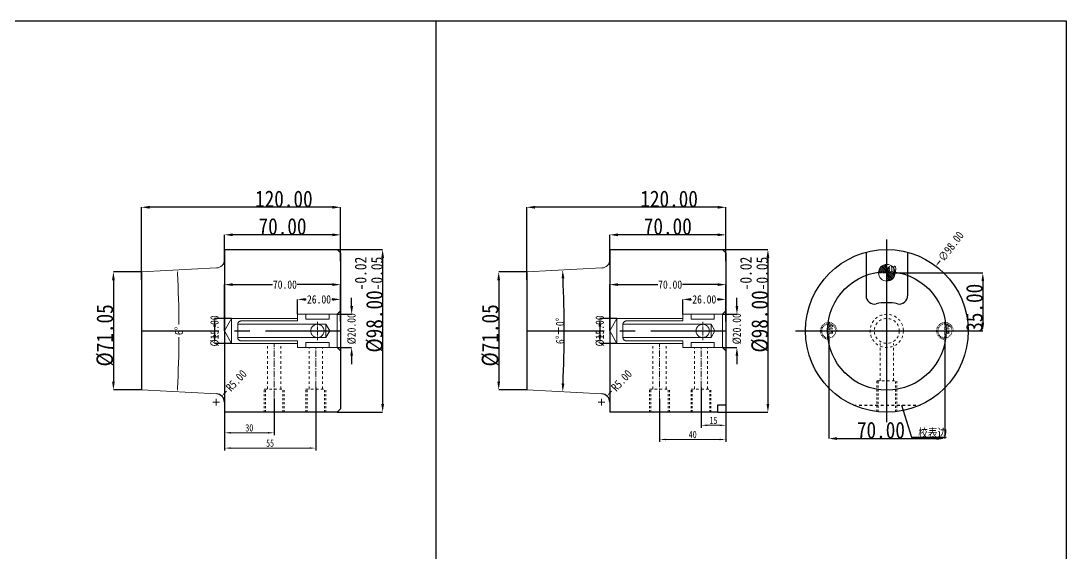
# Model space of a CAD drawing. Header units: millimetres. Extents: x -840 to 1682, y -9216 to -2117.
# Drawn here: x 412 to 1041, y -3293 to -2972 of the extents above; entities that cross this region are included whole.
import ezdxf

# ---------------------------------------------------------------- set-up
doc = ezdxf.new("R2010")
doc.units = ezdxf.units.MM
doc.header["$LTSCALE"] = 16.335
doc.header["$PDMODE"] = 3
doc.header["$PDSIZE"] = 8
for name, pattern in [('CENTER', [0.6, 0.375, -0.075, 0.075, -0.075]), ('HIDDEN', [0.2, 0.1, -0.1]), ('HIDDENX2', [0.75, 0.5, -0.25])]:
    doc.linetypes.add(name, pattern=pattern)
doc.layers.get('0').update_dxf_attribs({"linetype": 'CONTINUOUS'})
doc.layers.get('Defpoints').update_dxf_attribs({"linetype": 'CONTINUOUS'})
for name, color, linetype, lineweight in [('CDRAFT0', 7, 'CONTINUOUS', 35), ('cool', 153, 'HIDDEN', 9), ('dim', 82, 'CONTINUOUS', 9), ('epin', 13, 'CONTINUOUS', 9), ('screw', 33, 'CONTINUOUS', 13), ('虚线', 6, 'HIDDENX2', 13)]:
    doc.layers.add(name, color=color, linetype=linetype, lineweight=lineweight)
doc.layers.add('DEFAULT_2', color=8, linetype='HIDDEN')
doc.styles.get("Standard").update_dxf_attribs({"font": 'txt', "width": 0.85})
doc.styles.add('TXT', font='txt.shx', dxfattribs={"bigfont": 'gbcbig.shx'})
doc.styles.add('TXT05', font='txt.shx', dxfattribs={"width": 0.5, "bigfont": 'gbcbig.shx'})
doc.styles.add('标准', font='SIMFANG.TTF', dxfattribs={"width": 0.667})
doc.dimstyles.new('mold', dxfattribs={"dimtxt": 10, "dimasz": 5, "dimexe": 0, "dimexo": 0, "dimgap": 0, "dimtad": 1, "dimzin": 1, "dimdsep": 46, "dimtxsty": 'Standard', "dimcen": 0, "dimclrd": 4, "dimclre": 4, "dimclrt": 6, "dimazin": 0, "dimtfac": 1, "dimtofl": 0, "dimtmove": 0, "dimatfit": 3, "dimfxl": 0, "dimarcsym": 0})
doc.dimstyles.get("Standard").update_dxf_attribs({"dimtxt": 3.5, "dimasz": 3.5, "dimexe": 0.18, "dimexo": 0.0625, "dimgap": 0.09, "dimtad": 1, "dimdsep": 46, "dimtxsty": 'Standard', "dimcen": 0.09, "dimadec": 0, "dimazin": 0, "dimtol": 1, "dimtp": 0.01, "dimtm": 0.01, "dimtfac": 1, "dimtofl": 0, "dimtmove": 0, "dimatfit": 3, "dimfxl": 0, "dimtolj": 1, "dimarcsym": 0})
doc.dimstyles.new('STANDARD$0', dxfattribs={"dimscale": 2, "dimtxt": 3, "dimasz": 3, "dimexe": 1.25, "dimexo": 0.625, "dimgap": 0.5, "dimtad": 0, "dimdsep": 46, "dimlunit": 6, "dimtxsty": 'Standard', "dimblk": 'CLOSEDBLANK', "dimcen": 0, "dimclrt": 2, "dimazin": 2, "dimtfac": 2, "dimtmove": 1, "dimatfit": 3, "dimfxl": 0, "dimtolj": 1, "dimtzin": 0, "dimarcsym": 0})
doc.dimstyles.new('标准$0', dxfattribs={"dimscale": 1.5, "dimtxt": 2.918919, "dimasz": 2.5, "dimexe": 1, "dimexo": 0.625, "dimgap": 0.509619, "dimtad": 1, "dimdec": 1, "dimdsep": 46, "dimtxsty": '标准', "dimblk": '_CAXARROW', "dimcen": 0, "dimdle": 1, "dimazin": 2, "dimtfac": 0.707107, "dimtdec": 3, "dimtmove": 2, "dimatfit": 3, "dimfxl": 0, "dimfrac": 2, "dimtolj": 1, "dimtzin": 0, "dimlwd": 18, "dimarcsym": 0})

# ---------------------------------------------------------------- blocks, each defined once
blk = doc.blocks.new('screw_m10_g')
at = {"layer": 'screw', "color": 1, "linetype": 'CENTER', "ltscale": 0.310989}
for p, q in [((-5.5, 0), (5.5, 0)), ((0, -5.5), (0, 5.5))]:
    blk.add_line(p, q, dxfattribs=at)
at = {"layer": 'screw', "linetype": 'HIDDEN', "ltscale": 0.310989}
blk.add_circle((0, 0), 4.25, dxfattribs=at)
at = {"layer": 'screw', "color": 92, "linetype": 'HIDDEN', "ltscale": 0.310989}
blk.add_arc((0, 0), 5, 270, 180, dxfattribs=at)
at = {"layer": 'screw', "color": 6, "style": 'TXT'}
blk.add_text('M10', height=2, dxfattribs=at).set_placement((-1.7, -2.5))
blk = doc.blocks.new('*D563')
at = {"color": 4, "lineweight": -2}
for p, q in [((898.05, -3162.11), (898.05, -3223.92)), ((968.05, -3162.37), (968.05, -3223.92)), ((903.05, -3223.92), (963.05, -3223.92))]:
    blk.add_line(p, q, dxfattribs=at)
at = {"color": 4}
for points in [[(903.05, -3223.09), (903.05, -3224.76), (898.05, -3223.92)], [(963.05, -3223.09), (963.05, -3224.76), (968.05, -3223.92)]]:
    blk.add_solid(points, dxfattribs=at)
at = {"layer": 'Defpoints', "color": 0}
for p in [(898.05, -3162.11), (968.05, -3162.37), (968.05, -3223.92)]:
    blk.add_point(p, dxfattribs=at)
at = {"color": 6, "insert": (929.51, -3218.92), "char_height": 10, "attachment_point": 5}
blk.add_mtext('70.00', dxfattribs=at)
blk = doc.blocks.new('*D525')
at = {"color": 4, "lineweight": -2}
for p, q in [((534.11, -3119.34), (534.11, -3101.25)), ((599.11, -3101.25), (539.11, -3101.25)), ((604.11, -3112.11), (604.11, -3101.25))]:
    blk.add_line(p, q, dxfattribs=at)
at = {"color": 4}
for points in [[(539.11, -3100.41), (539.11, -3102.08), (534.11, -3101.25)], [(599.11, -3100.41), (599.11, -3102.08), (604.11, -3101.25)]]:
    blk.add_solid(points, dxfattribs=at)
at = {"layer": 'Defpoints', "color": 0}
for p in [(534.11, -3101.25), (604.11, -3112.11), (534.11, -3119.34)]:
    blk.add_point(p, dxfattribs=at)
at = {"color": 6, "insert": (569.11, -3096.25), "char_height": 10, "attachment_point": 5}
blk.add_mtext('70.00', dxfattribs=at)
blk = doc.blocks.new('*D526')
at = {"color": 4, "lineweight": -2}
for p, q in [((484.11, -3128.41), (484.11, -3084.67)), ((599.11, -3084.67), (489.11, -3084.67)), ((604.11, -3117.11), (604.11, -3084.67))]:
    blk.add_line(p, q, dxfattribs=at)
at = {"color": 4}
for points in [[(489.11, -3083.83), (489.11, -3085.5), (484.11, -3084.67)], [(599.11, -3083.83), (599.11, -3085.5), (604.11, -3084.67)]]:
    blk.add_solid(points, dxfattribs=at)
at = {"layer": 'Defpoints', "color": 0}
for p in [(484.11, -3084.67), (604.11, -3117.11), (484.11, -3128.41)]:
    blk.add_point(p, dxfattribs=at)
at = {"color": 6, "insert": (569.9, -3079.67), "char_height": 10, "attachment_point": 5}
blk.add_mtext('120.00', dxfattribs=at)
blk = doc.blocks.new('*D527')
at = {"color": 4, "lineweight": -2}
for p, q in [((602.11, -3110.11), (629.4, -3110.11)), ((629.4, -3115.11), (629.4, -3203.11)), ((602.11, -3208.11), (629.4, -3208.11))]:
    blk.add_line(p, q, dxfattribs=at)
at = {"color": 4}
for points in [[(628.57, -3115.11), (630.24, -3115.11), (629.4, -3110.11)], [(628.57, -3203.11), (630.24, -3203.11), (629.4, -3208.11)]]:
    blk.add_solid(points, dxfattribs=at)
at = {"layer": 'Defpoints', "color": 0}
for p in [(602.11, -3110.11), (602.11, -3208.11), (629.4, -3208.11)]:
    blk.add_point(p, dxfattribs=at)
at = {"color": 6, "insert": (621.24, -3143.3), "char_height": 10, "attachment_point": 5, "rotation": 90}
blk.add_mtext('%%C98.00{\\H0.7x;\\S-0.02^ -0.05;}', dxfattribs=at)
blk = doc.blocks.new('*D528')
at = {"color": 4, "lineweight": -2}
for p, q in [((578.11, -3149.11), (578.11, -3140.15)), ((583.11, -3140.15), (583.29, -3140.15)), ((599.11, -3140.15), (598.87, -3140.15)), ((604.11, -3147.11), (604.11, -3140.15))]:
    blk.add_line(p, q, dxfattribs=at)
at = {"color": 4}
for points in [[(583.11, -3139.32), (583.11, -3140.98), (578.11, -3140.15)], [(599.11, -3139.32), (599.11, -3140.98), (604.11, -3140.15)]]:
    blk.add_solid(points, dxfattribs=at)
at = {"layer": 'Defpoints', "color": 0}
for p in [(578.11, -3140.15), (604.11, -3147.11), (578.11, -3149.11)]:
    blk.add_point(p, dxfattribs=at)
at = {"color": 6, "insert": (591.08, -3140.15), "char_height": 5, "attachment_point": 5}
blk.add_mtext('\\A1;26.00', dxfattribs=at)
blk = doc.blocks.new('*D529')
at = {"color": 4, "lineweight": -2}
for p, q in [((538.44, -3151.61), (528.21, -3151.61)), ((528.21, -3156.61), (528.21, -3161.61)), ((538.44, -3166.61), (528.21, -3166.61))]:
    blk.add_line(p, q, dxfattribs=at)
at = {"color": 4}
for points in [[(527.37, -3156.61), (529.04, -3156.61), (528.21, -3151.61)], [(527.37, -3161.61), (529.04, -3161.61), (528.21, -3166.61)]]:
    blk.add_solid(points, dxfattribs=at)
at = {"layer": 'Defpoints', "color": 0}
for p in [(538.44, -3151.61), (528.21, -3166.61), (538.44, -3166.61)]:
    blk.add_point(p, dxfattribs=at)
at = {"color": 6, "insert": (528.21, -3159.11), "char_height": 5, "attachment_point": 5, "rotation": 90}
blk.add_mtext('\\A1;%%c15.00', dxfattribs=at)
blk = doc.blocks.new('*D530')
at = {"color": 4, "lineweight": -2}
for p, q in [((534.11, -3159.11), (534.11, -3131.24)), ((539.11, -3131.24), (563.09, -3131.24)), ((599.11, -3131.24), (577.97, -3131.24)), ((604.11, -3153.44), (604.11, -3131.24))]:
    blk.add_line(p, q, dxfattribs=at)
at = {"color": 4}
for points in [[(539.11, -3130.4), (539.11, -3132.07), (534.11, -3131.24)], [(599.11, -3130.4), (599.11, -3132.07), (604.11, -3131.24)]]:
    blk.add_solid(points, dxfattribs=at)
at = {"layer": 'Defpoints', "color": 0}
for p in [(534.11, -3131.24), (604.11, -3153.44), (534.11, -3159.11)]:
    blk.add_point(p, dxfattribs=at)
at = {"color": 6, "insert": (570.53, -3131.24), "char_height": 5, "attachment_point": 5}
blk.add_mtext('\\A1;70.00', dxfattribs=at)
blk = doc.blocks.new('*D574')
at = {"color": 4, "lineweight": -2}
for p, q in [((610.74, -3144.11), (610.74, -3139.11)), ((602.11, -3149.11), (610.74, -3149.11)), ((602.11, -3169.11), (610.74, -3169.11)), ((610.74, -3174.11), (610.74, -3179.11))]:
    blk.add_line(p, q, dxfattribs=at)
at = {"color": 4}
for points in [[(609.91, -3144.11), (611.57, -3144.11), (610.74, -3149.11)], [(609.91, -3174.11), (611.57, -3174.11), (610.74, -3169.11)]]:
    blk.add_solid(points, dxfattribs=at)
at = {"layer": 'Defpoints', "color": 0}
for p in [(602.11, -3149.11), (602.11, -3169.11), (610.74, -3169.11)]:
    blk.add_point(p, dxfattribs=at)
at = {"color": 6, "insert": (610.74, -3157.82), "char_height": 5, "attachment_point": 5, "rotation": 90}
blk.add_mtext('\\A1;%%c20.00', dxfattribs=at)
blk = doc.blocks.new('*D575')
at = {"color": 4, "lineweight": -2}
for p, q in [((937.45, -3124.11), (990.86, -3124.11)), ((990.86, -3129.11), (990.86, -3154.11)), ((953.2, -3159.11), (990.86, -3159.11))]:
    blk.add_line(p, q, dxfattribs=at)
at = {"color": 4}
for points in [[(990.03, -3129.11), (991.69, -3129.11), (990.86, -3124.11)], [(990.03, -3154.11), (991.69, -3154.11), (990.86, -3159.11)]]:
    blk.add_solid(points, dxfattribs=at)
at = {"layer": 'Defpoints', "color": 0}
for p in [(937.45, -3124.11), (953.2, -3159.11), (990.86, -3159.11)]:
    blk.add_point(p, dxfattribs=at)
at = {"color": 6, "insert": (985.86, -3145.18), "char_height": 10, "attachment_point": 5, "rotation": 90}
blk.add_mtext('35.00', dxfattribs=at)
blk = doc.blocks.new('_CAXARROW')
blk.add_hatch(color=0).paths.add_polyline_path([(0, 0), (-1, 0.125), (-1, -0.125)], flags=0)
blk = doc.blocks.new('*D576')
at = {"layer": 'CDRAFT0', "color": 0, "linetype": 'Continuous', "lineweight": -2}
for p, q in [((534.11, -3187.56), (534.11, -3221.97)), ((564.11, -3200.05), (564.11, -3221.97))]:
    blk.add_line(p, q, dxfattribs=at)
at = {"layer": 'CDRAFT0', "color": 0, "linetype": 'Continuous', "lineweight": 18}
blk.add_line((560.36, -3220.47), (537.86, -3220.47), dxfattribs=at)
at = {"layer": 'Defpoints', "color": 0}
for p in [(534.11, -3186.62), (564.11, -3199.11), (534.11, -3220.47)]:
    blk.add_point(p, dxfattribs=at)
at = {"layer": 'CDRAFT0', "color": 0, "lineweight": 18, "xscale": 3.75, "yscale": 3.75, "zscale": 3.75, "rotation": 180}
blk.add_blockref('_CAXARROW', (534.11, -3220.47), dxfattribs=at)
at = {"layer": 'CDRAFT0', "color": 0, "lineweight": 18, "xscale": 3.75, "yscale": 3.75, "zscale": 3.75}
blk.add_blockref('_CAXARROW', (564.11, -3220.47), dxfattribs=at)
at = {"layer": 'CDRAFT0', "color": 0, "insert": (549.11, -3217.52), "char_height": 4.378, "attachment_point": 5, "style": '标准'}
blk.add_mtext('\\A1;30', dxfattribs=at)
blk = doc.blocks.new('*D577')
at = {"layer": 'CDRAFT0', "color": 0, "linetype": 'Continuous', "lineweight": -2}
for p, q in [((534.11, -3185.69), (534.11, -3231.18)), ((589.11, -3193.28), (589.11, -3231.18))]:
    blk.add_line(p, q, dxfattribs=at)
at = {"layer": 'CDRAFT0', "color": 0, "linetype": 'Continuous', "lineweight": 18}
blk.add_line((537.86, -3229.68), (585.36, -3229.68), dxfattribs=at)
at = {"layer": 'Defpoints', "color": 0}
for p in [(534.11, -3184.75), (589.11, -3192.34), (589.11, -3229.68)]:
    blk.add_point(p, dxfattribs=at)
at = {"layer": 'CDRAFT0', "color": 0, "lineweight": 18, "xscale": 3.75, "yscale": 3.75, "zscale": 3.75, "rotation": 180}
blk.add_blockref('_CAXARROW', (534.11, -3229.68), dxfattribs=at)
at = {"layer": 'CDRAFT0', "color": 0, "lineweight": 18, "xscale": 3.75, "yscale": 3.75, "zscale": 3.75}
blk.add_blockref('_CAXARROW', (589.11, -3229.68), dxfattribs=at)
at = {"layer": 'CDRAFT0', "color": 0, "insert": (561.61, -3226.73), "char_height": 4.378, "attachment_point": 5, "style": '标准'}
blk.add_mtext('\\A1;55', dxfattribs=at)
blk = doc.blocks.new('*D543')
at = {"color": 4, "lineweight": -2}
for p, q in [((484.11, -3123.59), (467.25, -3123.59)), ((467.25, -3128.59), (467.25, -3189.64)), ((484.11, -3194.64), (467.25, -3194.64))]:
    blk.add_line(p, q, dxfattribs=at)
at = {"color": 4}
for points in [[(466.42, -3128.59), (468.09, -3128.59), (467.25, -3123.59)], [(466.42, -3189.64), (468.09, -3189.64), (467.25, -3194.64)]]:
    blk.add_solid(points, dxfattribs=at)
at = {"layer": 'Defpoints', "color": 0}
for p in [(484.11, -3123.59), (467.25, -3194.64), (484.11, -3194.64)]:
    blk.add_point(p, dxfattribs=at)
at = {"color": 6, "insert": (462.25, -3161.81), "char_height": 10, "attachment_point": 5, "rotation": 90}
blk.add_mtext('%%c71.05', dxfattribs=at)
blk = doc.blocks.new('*D544')
at = {"color": 4, "lineweight": -2}
for p, q in [((766.15, -3119.34), (766.15, -3101.25)), ((831.15, -3101.25), (771.15, -3101.25)), ((836.15, -3112.11), (836.15, -3101.25))]:
    blk.add_line(p, q, dxfattribs=at)
at = {"color": 4}
for points in [[(771.15, -3100.41), (771.15, -3102.08), (766.15, -3101.25)], [(831.15, -3100.41), (831.15, -3102.08), (836.15, -3101.25)]]:
    blk.add_solid(points, dxfattribs=at)
at = {"layer": 'Defpoints', "color": 0}
for p in [(766.15, -3101.25), (836.15, -3112.11), (766.15, -3119.34)]:
    blk.add_point(p, dxfattribs=at)
at = {"color": 6, "insert": (801.15, -3096.25), "char_height": 10, "attachment_point": 5}
blk.add_mtext('70.00', dxfattribs=at)
blk = doc.blocks.new('*D545')
at = {"color": 4, "lineweight": -2}
for p, q in [((716.15, -3128.41), (716.15, -3084.67)), ((831.15, -3084.67), (721.15, -3084.67)), ((836.15, -3117.11), (836.15, -3084.67))]:
    blk.add_line(p, q, dxfattribs=at)
at = {"color": 4}
for points in [[(721.15, -3083.83), (721.15, -3085.5), (716.15, -3084.67)], [(831.15, -3083.83), (831.15, -3085.5), (836.15, -3084.67)]]:
    blk.add_solid(points, dxfattribs=at)
at = {"layer": 'Defpoints', "color": 0}
for p in [(716.15, -3084.67), (836.15, -3117.11), (716.15, -3128.41)]:
    blk.add_point(p, dxfattribs=at)
at = {"color": 6, "insert": (801.94, -3079.67), "char_height": 10, "attachment_point": 5}
blk.add_mtext('120.00', dxfattribs=at)
blk = doc.blocks.new('*D546')
at = {"color": 4, "lineweight": -2}
for p, q in [((834.15, -3110.11), (861.44, -3110.11)), ((861.44, -3115.11), (861.44, -3203.11)), ((831.15, -3208.11), (861.44, -3208.11))]:
    blk.add_line(p, q, dxfattribs=at)
at = {"color": 4}
for points in [[(860.61, -3115.11), (862.28, -3115.11), (861.44, -3110.11)], [(860.61, -3203.11), (862.28, -3203.11), (861.44, -3208.11)]]:
    blk.add_solid(points, dxfattribs=at)
at = {"layer": 'Defpoints', "color": 0}
for p in [(834.15, -3110.11), (831.15, -3208.11), (861.44, -3208.11)]:
    blk.add_point(p, dxfattribs=at)
at = {"color": 6, "insert": (853.28, -3143.3), "char_height": 10, "attachment_point": 5, "rotation": 90}
blk.add_mtext('%%C98.00{\\H0.7x;\\S-0.02^ -0.05;}', dxfattribs=at)
blk = doc.blocks.new('*D547')
at = {"color": 4, "lineweight": -2}
for p, q in [((810.15, -3149.11), (810.15, -3140.15)), ((815.15, -3140.15), (815.33, -3140.15)), ((831.15, -3140.15), (830.91, -3140.15)), ((836.15, -3147.11), (836.15, -3140.15))]:
    blk.add_line(p, q, dxfattribs=at)
at = {"color": 4}
for points in [[(815.15, -3139.32), (815.15, -3140.98), (810.15, -3140.15)], [(831.15, -3139.32), (831.15, -3140.98), (836.15, -3140.15)]]:
    blk.add_solid(points, dxfattribs=at)
at = {"layer": 'Defpoints', "color": 0}
for p in [(810.15, -3140.15), (836.15, -3147.11), (810.15, -3149.11)]:
    blk.add_point(p, dxfattribs=at)
at = {"color": 6, "insert": (823.12, -3140.15), "char_height": 5, "attachment_point": 5}
blk.add_mtext('\\A1;26.00', dxfattribs=at)
blk = doc.blocks.new('*D548')
at = {"color": 4, "lineweight": -2}
for p, q in [((770.48, -3151.61), (760.25, -3151.61)), ((760.25, -3156.61), (760.25, -3161.61)), ((770.48, -3166.61), (760.25, -3166.61))]:
    blk.add_line(p, q, dxfattribs=at)
at = {"color": 4}
for points in [[(759.41, -3156.61), (761.08, -3156.61), (760.25, -3151.61)], [(759.41, -3161.61), (761.08, -3161.61), (760.25, -3166.61)]]:
    blk.add_solid(points, dxfattribs=at)
at = {"layer": 'Defpoints', "color": 0}
for p in [(770.48, -3151.61), (760.25, -3166.61), (770.48, -3166.61)]:
    blk.add_point(p, dxfattribs=at)
at = {"color": 6, "insert": (760.25, -3159.11), "char_height": 5, "attachment_point": 5, "rotation": 90}
blk.add_mtext('\\A1;%%c15.00', dxfattribs=at)
blk = doc.blocks.new('*D549')
at = {"color": 4, "lineweight": -2}
for p, q in [((766.15, -3159.11), (766.15, -3131.24)), ((771.15, -3131.24), (795.13, -3131.24)), ((831.15, -3131.24), (810, -3131.24)), ((836.15, -3153.44), (836.15, -3131.24))]:
    blk.add_line(p, q, dxfattribs=at)
at = {"color": 4}
for points in [[(771.15, -3130.4), (771.15, -3132.07), (766.15, -3131.24)], [(831.15, -3130.4), (831.15, -3132.07), (836.15, -3131.24)]]:
    blk.add_solid(points, dxfattribs=at)
at = {"layer": 'Defpoints', "color": 0}
for p in [(766.15, -3131.24), (836.15, -3153.44), (766.15, -3159.11)]:
    blk.add_point(p, dxfattribs=at)
at = {"color": 6, "insert": (802.57, -3131.24), "char_height": 5, "attachment_point": 5}
blk.add_mtext('\\A1;70.00', dxfattribs=at)
blk = doc.blocks.new('*D582')
at = {"color": 4, "lineweight": -2}
for p, q in [((842.78, -3144.11), (842.78, -3139.11)), ((834.15, -3149.11), (842.78, -3149.11)), ((834.15, -3169.11), (842.78, -3169.11)), ((842.78, -3174.11), (842.78, -3179.11))]:
    blk.add_line(p, q, dxfattribs=at)
at = {"color": 4}
for points in [[(841.94, -3144.11), (843.61, -3144.11), (842.78, -3149.11)], [(841.94, -3174.11), (843.61, -3174.11), (842.78, -3169.11)]]:
    blk.add_solid(points, dxfattribs=at)
at = {"layer": 'Defpoints', "color": 0}
for p in [(834.15, -3149.11), (834.15, -3169.11), (842.78, -3169.11)]:
    blk.add_point(p, dxfattribs=at)
at = {"color": 6, "insert": (842.78, -3157.82), "char_height": 5, "attachment_point": 5, "rotation": 90}
blk.add_mtext('\\A1;%%c20.00', dxfattribs=at)
blk = doc.blocks.new('*D583')
at = {"layer": 'CDRAFT0', "color": 0, "linetype": 'Continuous', "lineweight": -2}
for p, q in [((836.15, -3190.56), (836.15, -3225.99)), ((796.15, -3200.05), (796.15, -3225.99))]:
    blk.add_line(p, q, dxfattribs=at)
at = {"layer": 'CDRAFT0', "color": 0, "linetype": 'Continuous', "lineweight": 18}
blk.add_line((799.9, -3224.49), (832.4, -3224.49), dxfattribs=at)
at = {"layer": 'Defpoints', "color": 0}
for p in [(836.15, -3189.63), (796.15, -3199.11), (836.15, -3224.49)]:
    blk.add_point(p, dxfattribs=at)
at = {"layer": 'CDRAFT0', "color": 0, "lineweight": 18, "xscale": 3.75, "yscale": 3.75, "zscale": 3.75, "rotation": 180}
blk.add_blockref('_CAXARROW', (796.15, -3224.49), dxfattribs=at)
at = {"layer": 'CDRAFT0', "color": 0, "lineweight": 18, "xscale": 3.75, "yscale": 3.75, "zscale": 3.75}
blk.add_blockref('_CAXARROW', (836.15, -3224.49), dxfattribs=at)
at = {"layer": 'CDRAFT0', "color": 0, "insert": (816.15, -3221.54), "char_height": 4.378, "attachment_point": 5, "style": '标准'}
blk.add_mtext('\\A1;40', dxfattribs=at)
blk = doc.blocks.new('*D584')
at = {"layer": 'CDRAFT0', "color": 0, "linetype": 'Continuous', "lineweight": -2}
for p, q in [((821.15, -3193.28), (821.15, -3217.45)), ((836.15, -3192.77), (836.15, -3217.45))]:
    blk.add_line(p, q, dxfattribs=at)
at = {"layer": 'CDRAFT0', "color": 0, "linetype": 'Continuous', "lineweight": 18}
blk.add_line((832.4, -3215.95), (824.9, -3215.95), dxfattribs=at)
at = {"layer": 'Defpoints', "color": 0}
for p in [(821.15, -3192.34), (836.15, -3191.83), (821.15, -3215.95)]:
    blk.add_point(p, dxfattribs=at)
at = {"layer": 'CDRAFT0', "color": 0, "lineweight": 18, "xscale": 3.75, "yscale": 3.75, "zscale": 3.75, "rotation": 180}
blk.add_blockref('_CAXARROW', (821.15, -3215.95), dxfattribs=at)
at = {"layer": 'CDRAFT0', "color": 0, "lineweight": 18, "xscale": 3.75, "yscale": 3.75, "zscale": 3.75}
blk.add_blockref('_CAXARROW', (836.15, -3215.95), dxfattribs=at)
at = {"layer": 'CDRAFT0', "color": 0, "insert": (828.65, -3212.99), "char_height": 4.378, "attachment_point": 5, "style": '标准'}
blk.add_mtext('\\A1;15', dxfattribs=at)
blk = doc.blocks.new('*D585')
at = {"color": 0, "lineweight": 0}
blk.add_line((965.09, -3116.9), (963.88, -3118.49), dxfattribs=at)
at = {"color": 1, "lineweight": 0}
for p, q in [((931.05, -3159.11), (935.05, -3159.11)), ((933.05, -3161.11), (933.05, -3157.11))]:
    blk.add_line(p, q, dxfattribs=at)
at = {"color": 0}
blk.add_solid([(963.62, -3118.29), (964.15, -3118.69), (962.67, -3120.08)], dxfattribs=at)
at = {"layer": 'Defpoints', "color": 0}
for p in [(962.67, -3120.08), (903.42, -3198.15)]:
    blk.add_point(p, dxfattribs=at)
at = {"color": 0, "lineweight": 0, "insert": (971.69, -3108.2), "char_height": 5, "attachment_point": 5, "rotation": 52.8013}
blk.add_mtext('\\A1;∅98.00', dxfattribs=at)
blk = doc.blocks.new('*D588')
at = {"color": 0, "lineweight": 0}
blk.add_line((535.26, -3195.43), (533.89, -3196.89), dxfattribs=at)
at = {"color": 1, "lineweight": 0}
for p, q in [((527.11, -3202), (531.11, -3202)), ((529.11, -3204), (529.11, -3200))]:
    blk.add_line(p, q, dxfattribs=at)
at = {"color": 0}
blk.add_solid([(533.65, -3196.66), (534.13, -3197.12), (532.52, -3198.35)], dxfattribs=at)
at = {"layer": 'Defpoints', "color": 0}
for p in [(529.11, -3202), (532.52, -3198.35)]:
    blk.add_point(p, dxfattribs=at)
at = {"color": 0, "lineweight": 0, "insert": (541.26, -3189), "char_height": 5, "attachment_point": 5, "rotation": 46.94529}
blk.add_mtext('\\A1;R5.00', dxfattribs=at)
blk = doc.blocks.new('*D589')
at = {"color": 0, "lineweight": 0}
for start, end in [(0.31356, 2.8364), (357.1636, 359.68644)]:
    blk.add_arc((-193.73, -3159.11), 700.45, start, end, dxfattribs=at)
at = {"color": 0}
for points in [[(505.53, -3124.47), (506.19, -3124.44), (505.76, -3122.46)], [(506.19, -3193.79), (505.53, -3193.76), (505.76, -3195.77)]]:
    blk.add_solid(points, dxfattribs=at)
at = {"layer": 'Defpoints', "color": 0}
for p in [(529.37, -3121.22), (484.11, -3123.59), (506.61, -3146.89), (484.11, -3194.64), (529.37, -3197.01)]:
    blk.add_point(p, dxfattribs=at)
at = {"color": 0, "lineweight": 0, "insert": (506.72, -3159.11), "char_height": 5, "attachment_point": 5, "rotation": 90}
blk.add_mtext('\\A1;6°', dxfattribs=at)
blk = doc.blocks.new('*D550')
at = {"color": 4, "lineweight": -2}
for p, q in [((716.15, -3123.59), (699.29, -3123.59)), ((699.29, -3128.59), (699.29, -3189.64)), ((716.15, -3194.64), (699.29, -3194.64))]:
    blk.add_line(p, q, dxfattribs=at)
at = {"color": 4}
for points in [[(698.46, -3128.59), (700.13, -3128.59), (699.29, -3123.59)], [(698.46, -3189.64), (700.13, -3189.64), (699.29, -3194.64)]]:
    blk.add_solid(points, dxfattribs=at)
at = {"layer": 'Defpoints', "color": 0}
for p in [(716.15, -3123.59), (699.29, -3194.64), (716.15, -3194.64)]:
    blk.add_point(p, dxfattribs=at)
at = {"color": 6, "insert": (694.29, -3161.81), "char_height": 10, "attachment_point": 5, "rotation": 90}
blk.add_mtext('%%c71.05', dxfattribs=at)
blk = doc.blocks.new('*D590')
at = {"color": 0, "lineweight": 0}
blk.add_line((767.29, -3195.43), (765.93, -3196.89), dxfattribs=at)
at = {"color": 1, "lineweight": 0}
for p, q in [((759.15, -3202), (763.15, -3202)), ((761.15, -3204), (761.15, -3200))]:
    blk.add_line(p, q, dxfattribs=at)
at = {"color": 0}
blk.add_solid([(765.69, -3196.66), (766.17, -3197.12), (764.56, -3198.35)], dxfattribs=at)
at = {"layer": 'Defpoints', "color": 0}
for p in [(761.15, -3202), (764.56, -3198.35)]:
    blk.add_point(p, dxfattribs=at)
at = {"color": 0, "lineweight": 0, "insert": (773.3, -3189), "char_height": 5, "attachment_point": 5, "rotation": 46.94529}
blk.add_mtext('\\A1;R5.00', dxfattribs=at)
blk = doc.blocks.new('*D591')
at = {"color": 4, "lineweight": -2}
blk.add_arc((38.31, -3159.11), 700.45, 357.40899, 2.59101, dxfattribs=at)
at = {"color": 4}
for points in [[(737.21, -3127.49), (738.87, -3127.41), (737.8, -3122.46)], [(738.87, -3190.82), (737.21, -3190.74), (737.8, -3195.77)]]:
    blk.add_solid(points, dxfattribs=at)
at = {"layer": 'Defpoints', "color": 0}
for p in [(761.41, -3121.22), (716.15, -3123.59), (738.65, -3146.89), (716.15, -3194.64), (761.41, -3197.01)]:
    blk.add_point(p, dxfattribs=at)
at = {"color": 6, "insert": (736.26, -3159.11), "char_height": 5, "attachment_point": 5, "rotation": 90}
blk.add_mtext('\\A1;6°±0°', dxfattribs=at)
blk = doc.blocks.new('epin_ejp_10')
at = {"layer": 'epin'}
h = blk.add_hatch(dxfattribs=at)
h.set_pattern_fill('_ANSI31', color=123, scale=0.25, angle=90, style=0)
h.set_pattern_definition([(135, (4516.491, -51.7531), (-0.56126601, -0.56126601), [])])
h.paths.add_polyline_path([(0, 5, 0.414214), (-5, 0), (0, 0)])
h.paths.add_polyline_path([(5, 0), (0, 0), (0, -5, 0.414214)])
at = {"layer": 'epin', "color": 1, "linetype": 'CENTER', "ltscale": 0.310989}
for p, q in [((-5.5, 0), (5.5, 0)), ((0, -5.5), (0, 5.5))]:
    blk.add_line(p, q, dxfattribs=at)
at = {"layer": 'epin'}
blk.add_circle((0, 0), 5, dxfattribs=at)
at = {"layer": 'epin', "color": 6, "style": 'TXT05', "width": 0.5}
blk.add_text('%%c10', height=3.5, dxfattribs=at).set_placement((0.2, 0.5))

msp = doc.modelspace()

# ---------------------------------------------------------------- linework, layer by layer
at = {"ltscale": 0.5}
msp.add_line((661.469, -2972.433), (661.469, -3658.147), dxfattribs=at)
at = {"color": 1, "linetype": 'CENTER', "ltscale": 50.8}
for p, q in [((933.047, -3214.114), (933.047, -3104.114)), ((878.047, -3159.114), (988.047, -3159.114))]:
    msp.add_line(p, q, dxfattribs=at)
for p, q in [((534.111, -3110.114), (534.111, -3208.114)), ((534.111, -3110.114), (602.111, -3110.114)), ((602.111, -3110.114), (604.111, -3112.115)), ((604.111, -3112.115), (604.111, -3206.114)), ((766.15, -3110.114), (766.15, -3208.114)), ((766.15, -3110.114), (834.15, -3110.114)), ((834.15, -3110.114), (836.15, -3112.115)), ((836.15, -3112.115), (836.15, -3203.847)), ((484.111, -3123.59), (484.111, -3194.638)), ((716.15, -3123.589), (716.15, -3194.638)), ((836.15, -3203.847), (831.15, -3203.847)), ((831.15, -3203.847), (831.15, -3208.114)), ((602.111, -3208.114), (534.111, -3208.114)), ((604.111, -3206.114), (602.111, -3208.114)), ((831.15, -3208.114), (766.15, -3208.114))]:
    msp.add_line(p, q)
at = {"color": 3}
for p, q in [((920.547, -3111.927), (920.547, -3137.927)), ((945.547, -3111.927), (945.547, -3137.927))]:
    msp.add_line(p, q, dxfattribs=at)
at = {"lineweight": 0}
for p, q in [((484.111, -3123.59), (529.373, -3121.218)), ((716.15, -3123.59), (761.412, -3121.218)), ((484.111, -3194.638), (529.373, -3197.01)), ((716.15, -3194.638), (761.412, -3197.01))]:
    msp.add_line(p, q, dxfattribs=at)
at = {"color": 1, "linetype": 'CENTER', "ltscale": 7.62}
for p, q in [((484.111, -3159.114), (604.111, -3159.114)), ((716.15, -3159.114), (836.15, -3159.114))]:
    msp.add_line(p, q, dxfattribs=at)
at = {"ltscale": 0.5}
msp.add_lwpolyline([(159.345, -2972.433), (1041.034, -2972.433), (1041.034, -3658.147), (159.345, -3658.147)], close=True, dxfattribs=at)
for radius in [49, 35.7]:
    msp.add_circle((933.047, -3159.114), radius)
at = {"lineweight": 0}
for centre in [(529.111, -3116.225), (761.15, -3116.225)]:
    msp.add_arc(centre, 5, 273, 0, dxfattribs=at)
at = {"color": 3}
for centre, radius, start, end in [((925.547, -3137.927), 5, 180, 282.373625), ((940.547, -3137.927), 5, 257.626375, 0), ((933.047, -3172.114), 30, 77.626375, 102.373625)]:
    msp.add_arc(centre, radius, start, end, dxfattribs=at)
at = {"ltscale": 0.5}
for centre in [(529.111, -3202.004), (761.15, -3202.003)]:
    msp.add_arc(centre, 5, 0, 87, dxfattribs=at)
at = {"layer": 'cool', "ltscale": 0.932966}
for p, q in [((560.111, -3194.114), (560.111, -3166.614)), ((568.111, -3194.114), (568.111, -3166.614)), ((585.111, -3194.114), (585.111, -3169.114)), ((593.111, -3194.115), (593.111, -3169.114)), ((792.15, -3194.114), (792.15, -3166.614)), ((800.15, -3194.114), (800.15, -3166.614)), ((817.15, -3194.114), (817.15, -3169.114)), ((825.15, -3194.115), (825.15, -3169.114)), ((929.047, -3189.115), (929.047, -3166.614)), ((937.047, -3189.115), (937.047, -3166.614)), ((927.047, -3189.115), (939.047, -3189.115)), ((558.111, -3194.114), (570.111, -3194.114)), ((583.111, -3194.114), (595.111, -3194.115)), ((790.15, -3194.114), (802.15, -3194.114)), ((815.15, -3194.114), (827.15, -3194.115))]:
    msp.add_line(p, q, dxfattribs=at)
at = {"layer": 'cool', "color": 1, "linetype": 'CENTER', "ltscale": 0.621977}
for p, q in [((564.111, -3199.114), (564.111, -3166.614)), ((589.111, -3199.114), (589.111, -3169.114)), ((796.15, -3199.114), (796.15, -3166.614)), ((821.15, -3199.114), (821.15, -3169.114)), ((933.047, -3199.115), (933.047, -3166.614))]:
    msp.add_line(p, q, dxfattribs=at)
at = {"layer": 'cool', "ltscale": 0.932966}
for radius in [10, 7.5]:
    msp.add_circle((933.047, -3159.114), radius, dxfattribs=at)
at = {"layer": 'DEFAULT_2', "color": 8, "linetype": 'HIDDEN'}
msp.add_line((913.047, -3203.847), (953.047, -3203.847), dxfattribs=at)
at = {"layer": 'screw', "color": 92, "linetype": 'HIDDEN', "ltscale": 0.746373}
for p, q in [((927.047, -3207.746), (927.047, -3189.115)), ((939.047, -3207.746), (939.047, -3189.115)), ((558.111, -3208.114), (558.111, -3194.114)), ((570.111, -3208.114), (570.111, -3194.114)), ((583.111, -3208.114), (583.111, -3194.114)), ((595.111, -3208.114), (595.111, -3194.115)), ((790.15, -3208.114), (790.15, -3194.114)), ((802.15, -3208.114), (802.15, -3194.114)), ((815.15, -3208.114), (815.15, -3194.114)), ((827.15, -3208.114), (827.15, -3194.115))]:
    msp.add_line(p, q, dxfattribs=at)
at = {"layer": 'screw', "linetype": 'HIDDEN', "ltscale": 0.746373}
for p, q in [((927.797, -3207.832), (927.797, -3189.115)), ((938.297, -3207.832), (938.297, -3189.115)), ((558.861, -3208.114), (558.861, -3194.114)), ((569.361, -3208.114), (569.361, -3194.114)), ((583.861, -3208.114), (583.861, -3194.114)), ((594.361, -3208.114), (594.361, -3194.115)), ((790.9, -3208.114), (790.9, -3194.114)), ((801.4, -3208.114), (801.4, -3194.114)), ((815.9, -3208.114), (815.9, -3194.114)), ((826.4, -3208.114), (826.4, -3194.115))]:
    msp.add_line(p, q, dxfattribs=at)
at = {"layer": 'screw', "color": 1, "linetype": 'CENTER', "ltscale": 0.466483}
for p, q in [((564.111, -3208.114), (564.111, -3194.114)), ((589.111, -3208.114), (589.111, -3194.114)), ((796.15, -3208.114), (796.15, -3194.114)), ((821.15, -3208.114), (821.15, -3194.114))]:
    msp.add_line(p, q, dxfattribs=at)
at = {"layer": '虚线', "ltscale": 10}
for p, q in [((602.111, -3149.114), (604.111, -3147.114)), ((834.15, -3149.114), (836.15, -3147.114)), ((534.111, -3159.114), (538.441, -3151.614)), ((578.111, -3151.614), (538.441, -3151.614)), ((538.441, -3151.614), (538.441, -3166.614)), ((578.111, -3153.114), (544.111, -3153.114)), ((578.111, -3149.114), (578.111, -3153.114)), ((602.111, -3149.114), (578.111, -3149.114)), ((583.111, -3149.114), (583.111, -3152.114)), ((597.111, -3152.114), (583.111, -3152.114)), ((597.111, -3149.114), (597.111, -3152.114)), ((602.111, -3149.114), (602.111, -3169.114)), ((766.15, -3159.114), (770.48, -3151.614)), ((810.15, -3151.614), (770.48, -3151.614)), ((770.48, -3151.614), (770.48, -3166.614)), ((810.15, -3153.114), (776.15, -3153.114)), ((810.15, -3149.114), (810.15, -3153.114)), ((834.15, -3149.114), (810.15, -3149.114)), ((815.15, -3149.114), (815.15, -3152.114)), ((829.15, -3152.114), (815.15, -3152.114)), ((829.15, -3149.114), (829.15, -3152.114)), ((834.15, -3149.114), (834.15, -3169.114)), ((534.111, -3159.114), (538.441, -3166.614)), ((542.111, -3155.114), (595.236, -3155.114)), ((542.111, -3163.114), (542.111, -3155.114)), ((597.533, -3159.096), (595.213, -3163.114)), ((595.234, -3155.114), (595.215, -3163.11)), ((597.533, -3159.096), (595.234, -3155.114)), ((766.15, -3159.114), (770.48, -3166.614)), ((774.15, -3155.114), (827.275, -3155.114)), ((774.15, -3163.114), (774.15, -3155.114)), ((829.572, -3159.096), (827.252, -3163.114)), ((827.272, -3155.114), (827.254, -3163.11)), ((829.572, -3159.096), (827.272, -3155.114)), ((542.111, -3163.114), (595.213, -3163.114)), ((578.111, -3165.114), (544.111, -3165.114)), ((578.111, -3169.114), (578.111, -3165.114)), ((583.111, -3169.114), (583.111, -3166.114)), ((597.111, -3166.114), (583.111, -3166.114)), ((597.111, -3169.114), (597.111, -3166.114)), ((774.15, -3163.114), (827.252, -3163.114)), ((810.15, -3165.114), (776.15, -3165.114)), ((810.15, -3169.114), (810.15, -3165.114)), ((815.15, -3169.114), (815.15, -3166.114)), ((829.15, -3166.114), (815.15, -3166.114)), ((829.15, -3169.114), (829.15, -3166.114)), ((578.111, -3166.614), (538.441, -3166.614)), ((602.111, -3169.114), (578.111, -3169.114)), ((602.111, -3169.114), (604.111, -3171.114)), ((810.15, -3166.614), (770.48, -3166.614)), ((834.15, -3169.114), (810.15, -3169.114)), ((834.15, -3169.114), (836.15, -3171.114))]:
    msp.add_line(p, q, dxfattribs=at)
at = {"layer": '虚线', "color": 1, "linetype": 'CENTER', "ltscale": 0.310989}
for p, q in [((590.111, -3164.614), (590.111, -3153.614)), ((822.15, -3164.614), (822.15, -3153.614)), ((584.611, -3159.114), (595.611, -3159.114)), ((816.65, -3159.114), (827.65, -3159.114))]:
    msp.add_line(p, q, dxfattribs=at)
at = {"layer": '虚线', "ltscale": 10}
for centre in [(590.111, -3159.114), (822.15, -3159.114)]:
    msp.add_circle(centre, 4, dxfattribs=at)
for centre, start, end in [((544.111, -3155.114), 90, 180), ((776.15, -3155.114), 90, 180), ((544.111, -3163.114), 180, 270), ((776.15, -3163.114), 180, 270)]:
    msp.add_arc(centre, 2, start, end, dxfattribs=at)

# ---------------------------------------------------------------- block references
at = {"layer": 'epin'}
msp.add_blockref('epin_ejp_10', (933.047, -3124.114), dxfattribs=at)
at = {"layer": 'screw', "color": 4, "rotation": 90}
for p in [(898.047, -3159.114), (968.047, -3159.114)]:
    msp.add_blockref('screw_m10_g', p, dxfattribs=at)

# ---------------------------------------------------------------- texts
at = {"layer": 'dim', "color": 4, "insert": (951.981, -3220.853), "char_height": 5, "attachment_point": 4}
msp.add_mtext('\\A1;{\\fSimSun|b0|i0|c134|p2;校表边}', dxfattribs=at)

# ---------------------------------------------------------------- dimensions: what is measured, and where the dimension line sits
at = {"color": 6}
for base, p1, p2, picture, middle in [((484.111, -3084.667), (604.111, -3117.115), (484.111, -3128.415), '*D526', (569.902, -3084.667)), ((716.15, -3084.667), (836.15, -3117.115), (716.15, -3128.415), '*D545', (801.941, -3084.667)), ((534.111, -3101.246), (604.111, -3112.115), (534.111, -3119.339), '*D525', (569.111, -3101.246)), ((766.15, -3101.246), (836.15, -3112.115), (766.15, -3119.339), '*D544', (801.15, -3101.246))]:
    dim = msp.add_linear_dim(base=base, p1=p1, p2=p2, dimstyle='mold', dxfattribs=at)
    dim.commit()
    dim.dimension.update_dxf_attribs({"geometry": picture, "text_midpoint": middle, "dimtype": 160})
for base, p1, p2, text, picture, middle in [((629.405, -3208.114), (602.111, -3110.114), (602.111, -3208.114), '%%C<>{\\H0.7x;\\S-0.02^ -0.05;}', '*D527', (629.405, -3143.304)), ((861.444, -3208.114), (834.15, -3110.114), (831.15, -3208.114), '%%C<>{\\H0.7x;\\S-0.02^ -0.05;}', '*D546', (861.444, -3143.304)), ((467.254, -3194.638), (484.111, -3123.59), (484.111, -3194.638), '%%c<>', '*D543', (467.254, -3161.812)), ((699.293, -3194.638), (716.15, -3123.59), (716.15, -3194.638), '%%c<>', '*D550', (699.293, -3161.811))]:
    dim = msp.add_linear_dim(base=base, p1=p1, p2=p2, angle=90, text=text, dimstyle='mold', dxfattribs=at)
    dim.commit()
    dim.dimension.update_dxf_attribs({"geometry": picture, "text_midpoint": middle, "dimtype": 160})
at = {"lineweight": 0}
dim = msp.add_diameter_dim_2p(p1=(903.423, -3198.145), p2=(962.672, -3120.084), dimstyle='Standard', override={"dimtxt": 5, "dimasz": 2, "dimexe": 1, "dimexo": 1, "dimgap": 1, "dimtad": 0, "dimzin": 0, "dimdsep": 0, "dimcen": 2, "dimclre": 1, "dimtol": 0, "dimtp": 0, "dimtm": 0, "dimtzin": 0, "dimlwd": 0, "dimlwe": 0}, dxfattribs=at)
dim.commit()
dim.dimension.update_dxf_attribs({"geometry": '*D585', "text_midpoint": (971.69, -3108.202)})
dim = msp.add_angular_dim_2l(base=(506.613, -3146.89), line1=((484.111, -3194.638), (529.373, -3197.01)), line2=((484.111, -3123.59), (529.373, -3121.218)), dimstyle='Standard', override={"dimtxt": 5, "dimasz": 2, "dimexe": 1, "dimexo": 1, "dimgap": 1, "dimtad": 0, "dimzin": 0, "dimdsep": 0, "dimcen": 2, "dimclre": 1, "dimtol": 0, "dimtp": 0, "dimtm": 0, "dimtzin": 0, "dimlwd": 0, "dimlwe": 0}, dxfattribs=at)
dim.commit()
dim.dimension.update_dxf_attribs({"geometry": '*D589', "text_midpoint": (506.72, -3159.114), "dimtype": 162})
dim = msp.add_angular_dim_2l(base=(738.652, -3146.889), line1=((716.15, -3194.638), (761.412, -3197.01)), line2=((716.15, -3123.59), (761.412, -3121.218)), dimstyle='Standard', override={"dimtxt": 5, "dimasz": 5, "dimexe": 0, "dimexo": 0, "dimgap": 0, "dimtih": 0, "dimtoh": 0, "dimzin": 0, "dimcen": 0, "dimclrd": 4, "dimclre": 4, "dimclrt": 6, "dimtp": 0, "dimtm": 0, "dimfxl": 1.25, "dimtzin": 0, "dimarcsym": 2})
dim.commit()
dim.dimension.update_dxf_attribs({"geometry": '*D591', "text_midpoint": (738.759, -3159.114), "dimtype": 162})
for base, p1, p2, picture, middle in [((534.111, -3131.235), (604.111, -3153.44), (534.111, -3159.114), '*D530', (570.528, -3131.235)), ((766.15, -3131.235), (836.15, -3153.44), (766.15, -3159.114), '*D549', (802.567, -3131.235)), ((578.111, -3140.149), (604.111, -3147.114), (578.111, -3149.114), '*D528', (591.078, -3140.149)), ((810.15, -3140.149), (836.15, -3147.114), (810.15, -3149.114), '*D547', (823.117, -3140.149))]:
    dim = msp.add_linear_dim(base=base, p1=p1, p2=p2, dimstyle='STANDARD$0', override={"dimscale": 1, "dimtxt": 5, "dimasz": 5, "dimexe": 0, "dimexo": 0, "dimgap": 0, "dimzin": 0, "dimlunit": 2, "dimclrd": 4, "dimclre": 4, "dimclrt": 6, "dimazin": 0, "dimtp": 0.01, "dimtm": 0.01, "dimtfac": 1, "dimtofl": 0, "dimtmove": 0, "dimfxl": 1.25})
    dim.commit()
    dim.dimension.update_dxf_attribs({"geometry": picture, "text_midpoint": middle, "dimtype": 160})
at = {"color": 6}
for base, p1, p2, angle, picture, middle in [((990.859, -3159.114), (937.447, -3124.114), (953.196, -3159.114), 90, '*D575', (990.859, -3145.185)), ((968.047, -3223.924), (898.047, -3162.114), (968.047, -3162.365), 180, '*D563', (929.509, -3223.924))]:
    dim = msp.add_linear_dim(base=base, p1=p1, p2=p2, angle=angle, dimstyle='mold', dxfattribs=at)
    dim.commit()
    dim.dimension.update_dxf_attribs({"geometry": picture, "text_midpoint": middle, "dimtype": 160})
for base, p1, p2, picture, middle in [((610.739, -3169.114), (602.111, -3149.114), (602.111, -3169.114), '*D574', (610.739, -3157.824)), ((842.778, -3169.114), (834.15, -3149.114), (834.15, -3169.114), '*D582', (842.778, -3157.824)), ((528.206, -3166.614), (538.441, -3151.614), (538.441, -3166.614), '*D529', (528.206, -3159.114)), ((760.245, -3166.614), (770.48, -3151.614), (770.48, -3166.614), '*D548', (760.245, -3159.114))]:
    dim = msp.add_linear_dim(base=base, p1=p1, p2=p2, angle=90, text='%%c<>', dimstyle='STANDARD$0', override={"dimscale": 1, "dimtxt": 5, "dimasz": 5, "dimexe": 0, "dimexo": 0, "dimgap": 0, "dimzin": 0, "dimlunit": 2, "dimclrd": 4, "dimclre": 4, "dimclrt": 6, "dimazin": 0, "dimtp": 0.01, "dimtm": 0.01, "dimtfac": 1, "dimtofl": 0, "dimtmove": 0, "dimfxl": 1.25})
    dim.commit()
    dim.dimension.update_dxf_attribs({"geometry": picture, "text_midpoint": middle, "dimtype": 160})
at = {"lineweight": 0}
for center, mpoint, picture, middle in [((529.111, -3202.004), (532.525, -3198.35), '*D588', (541.258, -3189.003)), ((761.15, -3202.003), (764.564, -3198.35), '*D590', (773.296, -3189.003))]:
    dim = msp.add_radius_dim(center=center, mpoint=mpoint, dimstyle='Standard', override={"dimtxt": 5, "dimasz": 2, "dimexe": 1, "dimexo": 1, "dimgap": 1, "dimtad": 0, "dimzin": 0, "dimdsep": 0, "dimcen": 2, "dimclre": 1, "dimtol": 0, "dimtp": 0, "dimtm": 0, "dimtzin": 0, "dimlwd": 0, "dimlwe": 0}, dxfattribs=at)
    dim.commit()
    dim.dimension.update_dxf_attribs({"geometry": picture, "text_midpoint": middle})
at = {"layer": 'CDRAFT0'}
for base, p1, p2, picture, middle in [((589.111, -3229.68), (534.111, -3184.754), (589.111, -3192.342), '*D577', (561.611, -3226.726)), ((534.111, -3220.473), (564.111, -3199.114), (534.111, -3186.624), '*D576', (549.111, -3217.52)), ((836.15, -3224.49), (796.15, -3199.114), (836.15, -3189.627), '*D583', (816.15, -3221.536)), ((821.15, -3215.947), (836.15, -3191.832), (821.15, -3192.342), '*D584', (828.65, -3212.993))]:
    dim = msp.add_linear_dim(base=base, p1=p1, p2=p2, dimstyle='标准$0', override={"dimdec": 2, "dimtdec": 2, "dimfxl": 1.25}, dxfattribs=at)
    dim.commit()
    dim.dimension.update_dxf_attribs({"geometry": picture, "text_midpoint": middle})

# ---------------------------------------------------------------- leaders
at = {"layer": 'dim', "annotation_type": 0, "has_hookline": 1, "hookline_direction": 0, "text_width": 17.685}
msp.add_leader([(941.956, -3203.847), (947.834, -3223.011), (949.834, -3223.011)], dimstyle='Standard', override={"dimtxt": 2.5, "dimasz": 2, "dimexe": 0, "dimexo": 0, "dimgap": 0, "dimtih": 0, "dimtoh": 0, "dimzin": 0, "dimcen": 0, "dimclrd": 6, "dimclre": 6, "dimclrt": 4, "dimadec": 2, "dimtp": 0, "dimtm": 0, "dimtzin": 0}, dxfattribs=at)

doc.saveas('drawing.dxf')
